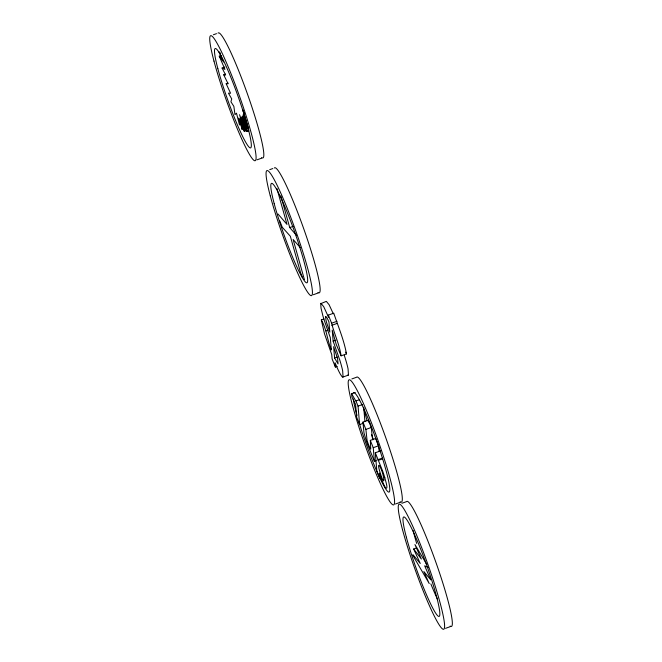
<?xml version="1.0" encoding="UTF-8"?>
<svg xmlns="http://www.w3.org/2000/svg" width="662" height="662" viewBox="0 0 662 662"><rect width="100%" height="100%" fill="white"/><g stroke="black" fill="none" stroke-linecap="round" stroke-linejoin="round"><path stroke-width="0.99" d="M333.3 313.788L329.097 304.71L326.316 301.367L320.706 303.684L321.053 308.293L322.924 315.906A21.689 2.251 70.4 0 0 324.355 320.59L330.297 337.645L331.348 349.925C327.16 340.127 326.738 329.204 321.318 319.895L324.016 318.935M213.379 34.755L216.491 33.654M224.848 67.036L222.068 68.029L224.948 69.411L219.254 56.138L221.108 55.476M247.406 130.24L245.552 130.894L239.545 114.667L244.394 131.572L239.917 118.763L242.193 129.578L238.775 118.068L239.503 124.944L236.475 113.169L234.977 114.625L233.86 106.35L230.93 101.782L231.725 98.936L228.448 93.168L230.575 93.234L226.172 83.743L228.084 83.768L223.723 74.814L225.577 74.152M226.172 83.743L228.026 83.089M245.552 130.894L241.522 116.959L247.025 131.506L248.879 130.853M256.997 159.832L261.664 158.177M269.707 169.654L272.818 168.545M280.837 195.861L289.724 227.562L293.324 226.288M313.325 294.722L317.983 293.067M320.921 303.287L323.701 306.63L328.542 317.222L328.36 315.104L333.764 313.184C338.232 326.589 343.959 339.846 346.483 353.913L341.087 355.833L336.18 344.273L332.208 330.106L333.16 341.162L339.73 359.913A23.319 2.416 70.4 0 1 341.476 365.863L342.022 367.973A26.397 2.739 70.4 0 1 342.668 370.828L343.065 376.959A27.15 2.813 70.4 0 1 341.849 376.405L340.483 374.386A26.943 2.797 70.4 0 1 337.835 369.206L335.005 362.71L335.377 367.071L337.181 366.434M341.087 355.833C339.498 344.546 334.31 334.103 331.621 323.205L337.016 321.285M331.803 325.315L337.198 323.395M326.068 330.917L327.872 330.272M333.16 341.162L335.857 340.202M334.6 358.018L333.631 346.689L337.587 358.622L338.059 363.901L334.6 358.018L337.306 357.058M342.775 377.108L348.171 375.197M351.861 378.929L356.52 377.266A66.365 6.885 70.4 0 1 386.509 439.808A66.365 6.885 70.4 0 1 400.146 501.73M363.223 423.291L359.623 424.574L356.686 417.275L355.577 404.341L351.894 396.919L351.621 393.741L355.221 392.458M351.621 393.741L355.759 400.899L359.598 399.757M359.623 424.574L358.043 406.12L362.544 404.515M376.206 460.669L374.411 461.315L369.247 448.662A16.202 1.68 70.4 0 1 367.923 445.377L367.609 444.566A14.357 1.49 70.4 0 1 366.417 441.297L363.968 432.824L362.95 422.108L368.345 420.188L371.283 427.487L372.433 438.31A4.179 0.43 70.4 0 0 372.756 439.411A4.593 0.48 70.4 0 0 372.888 439.825M379.136 451.608L378.639 445.766L375.702 438.467L370.306 440.387L370.77 449.167A5.495 0.571 70.4 0 1 370.488 448.844L369.686 447.33A7.671 0.794 70.4 0 1 368.908 445.551L367.782 442.613A4.593 0.48 70.4 0 1 367.36 441.331A4.179 0.43 70.4 0 1 367.038 440.23L365.887 429.406L371.283 427.487M374.411 461.315L373.236 447.686L378.639 445.766M381.602 477.865L379.806 478.502L376.868 471.203L375.288 452.775L380.683 450.855M384.837 477.741A13.885 1.44 70.4 0 0 382.611 471.013L378.052 459.643L382.553 458.046M378.118 460.446L382.619 458.849M395.479 503.997L400.138 502.342M401.892 503.277L406.551 501.622A66.365 6.885 70.4 0 1 436.539 564.156A66.365 6.885 70.4 0 1 450.177 626.078M413.063 554.773L420.262 563.503L413.667 548.997L416.373 548.037M445.509 628.346L450.168 626.691M223.723 74.814L225.643 75.021L222.068 68.029M428.074 567.566L424.665 565.795L430.763 579.862L423.854 571.538L429.224 583.57L412.649 555.07M220.396 53.109L219.039 51.901L223.665 61.988L219.254 56.138M289.724 227.562L296.543 235.424M300.349 247.646L293.125 239.503L304.429 279.654M277.982 213.992L287.002 224.41L276.865 188.356M413.667 548.997L421.355 559.042L414.95 544.561L426.849 564.529M345.73 352.134L346.483 353.913M328.36 315.104L331.621 323.205M355.999 401.04L358.043 406.12M362.95 422.108L365.887 429.406M370.306 440.387L373.236 447.686M375.288 452.775L378.052 459.643M279.736 220.909L282.31 227.314L290.337 236.243L300.565 272.686L302.435 277.328M335.377 367.071L332.125 358.978L331.753 354.642L324.463 333.665L321.318 319.895M248.416 128.66L243.111 114.832L247.207 129.264L242.433 116.123L247.025 131.506M244.535 114.576L242.863 109.909L248.523 128.544M344.265 355.304L345.134 358.001A23.319 2.416 70.4 0 1 346.871 363.943L347.418 366.061A26.397 2.739 70.4 0 1 348.063 368.908L348.46 375.04A27.15 2.813 70.4 0 1 347.765 375.006M384.854 477.782C384.895 479.048 389.016 490.352 385.607 487.919A14.44 1.498 70.4 0 1 384.655 486.289L383.546 484.013A14.572 1.514 70.4 0 1 381.635 479.47L379.343 473.09L379.806 478.502M368.345 420.188L368.502 422.033M363.703 407.271L364.936 421.628M437.408 599.11A52.761 5.478 70.4 0 1 430.854 583.909M416.671 543.444A52.761 5.478 70.4 0 1 413.096 530.428M218.046 33.1A66.365 6.885 70.4 0 1 248.027 95.642A66.365 6.885 70.4 0 1 261.664 157.564M353.384 392.789A52.761 5.478 70.4 0 1 378.424 445.981A52.761 5.478 70.4 0 1 386.831 490.509A52.761 5.478 70.4 0 1 358.87 421.851M357.025 415.438A52.761 5.478 70.4 0 1 353.293 399.095M373.219 439.311A52.761 5.478 70.4 0 1 371.589 434.578M367.162 420.825A52.761 5.478 70.4 0 1 364.1 410.109M274.366 167.991A66.365 6.885 70.4 0 1 304.355 230.533A66.365 6.885 70.4 0 1 317.992 292.455M383.869 479.909L383.637 480.926L382.644 479.52A6.148 0.637 70.4 0 1 381.866 477.807C373.922 455.348 382.76 467.753 383.869 479.909M325.538 316.593L326.027 320.292A11.817 1.225 70.4 0 0 326.788 323.147L329.817 332.117L328.948 321.914L327.483 318.786A13.372 1.39 70.4 0 0 326.407 316.933L325.538 316.593M406.36 537.221A52.761 5.478 70.4 0 0 438.095 616.09A52.761 5.478 70.4 0 0 419.658 546.605A52.761 5.478 70.4 0 0 406.36 537.221M402.496 529.633A66.365 6.885 70.4 0 0 442.406 628.842A66.365 6.885 70.4 0 0 419.212 541.442A66.365 6.885 70.4 0 0 402.496 529.633M217.856 68.699A52.761 5.478 70.4 0 0 249.591 147.576A52.761 5.478 70.4 0 0 231.146 78.091A52.761 5.478 70.4 0 0 217.856 68.699M213.983 61.111A66.365 6.885 70.4 0 0 253.902 160.32A66.365 6.885 70.4 0 0 230.699 72.928A66.365 6.885 70.4 0 0 213.983 61.111M352.457 405.285A66.365 6.885 70.4 0 0 392.376 504.494A66.365 6.885 70.4 0 0 369.181 417.093A66.365 6.885 70.4 0 0 352.457 405.285M274.176 203.59A52.761 5.478 70.4 0 0 305.91 282.467A52.761 5.478 70.4 0 0 287.474 212.982A52.761 5.478 70.4 0 0 274.176 203.59M270.311 196.01A66.365 6.885 70.4 0 0 310.221 295.219A66.365 6.885 70.4 0 0 287.027 207.818A66.365 6.885 70.4 0 0 270.311 196.01"/></g></svg>
